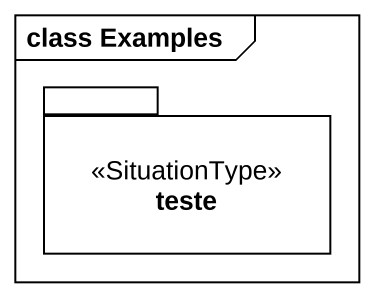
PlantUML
@startuml
mainframe class Examples
package teste <<SituationType>> {
}
@enduml
